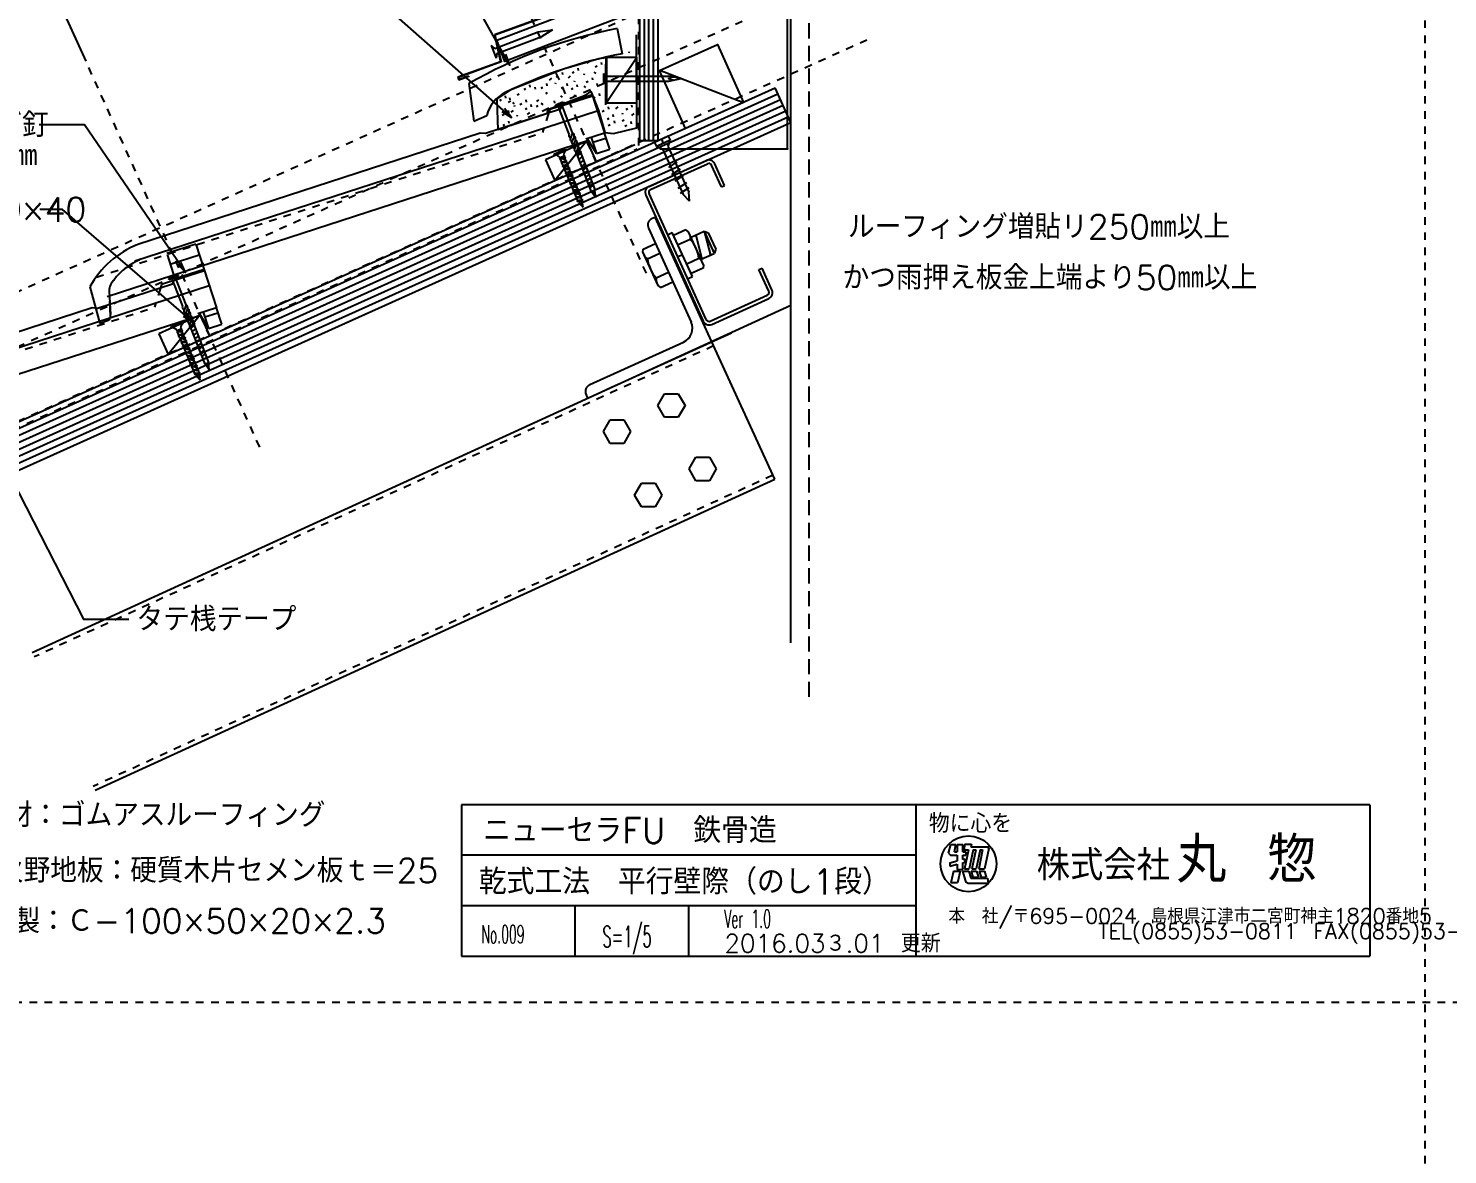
# Model space of a CAD drawing. Extents: x -1727 to 4652, y -2317 to 2357.
# Drawn here: x 562 to 1500, y -1151 to -407 of the extents above; entities that cross this region are included whole.
import ezdxf

# ---------------------------------------------------------------- set-up
doc = ezdxf.new("R2010")
doc.units = 0
doc.header["$LTSCALE"] = 5
doc.linetypes.add('DASHED2', pattern=[3, 2, -1])
doc.linetypes.add('DOT', pattern=[2, 1, -1])
for name, color, linetype in [('0-0', 7, 'CONTINUOUS'), ('0-1', 7, 'CONTINUOUS'), ('0-2', 7, 'CONTINUOUS'), ('0-3', 7, 'CONTINUOUS'), ('0-4', 7, 'CONTINUOUS'), ('0-A', 7, 'CONTINUOUS'), ('0-F', 7, 'CONTINUOUS')]:
    doc.layers.add(name, color=color, linetype=linetype)
doc.styles.get("Standard").update_dxf_attribs({"font": 'txt.shx', "bigfont": 'extfont.shx'})

msp = doc.modelspace()

# ---------------------------------------------------------------- linework, layer by layer
at = {"layer": '0-0', "color": 7, "linetype": 'CONTINUOUS'}
for p, q in [((1448.494, -919.6573), (848.494, -919.6573)), ((848.494, -919.6573), (848.494, -1019.6573)), ((1148.494, -919.6573), (1148.494, -1019.6573)), ((1448.494, -919.6573), (1448.494, -1019.6573)), ((1170.1928, -951.6949), (1171.6706, -945.8791)), ((1171.6706, -945.8791), (1175.0144, -945.8791)), ((1174.0305, -950.7153), (1175.0144, -945.8791)), ((1175.848, -945.8791), (1175.848, -950.7153)), ((1175.848, -945.8791), (1179.7092, -945.8791)), ((1179.7092, -950.7153), (1179.7092, -945.8791)), ((1181.0739, -945.7406), (1180.3422, -949.3372)), ((1181.0739, -945.7406), (1185.3013, -945.7406)), ((1185.3013, -945.7406), (1184.961, -947.4131)), ((1148.494, -952.9907), (848.494, -952.9907)), ((1170.1928, -951.6949), (1171.4886, -952.9774)), ((1171.4886, -952.9774), (1175.848, -952.9774)), ((1174.0305, -950.7153), (1175.848, -950.7153)), ((1175.848, -952.9774), (1175.848, -956.737)), ((1179.7092, -950.7153), (1181.525, -950.7153)), ((1179.7092, -955.7512), (1179.7092, -952.9774)), ((1179.7092, -952.9774), (1181.525, -952.9774)), ((1179.7092, -955.7512), (1181.2924, -955.3469)), ((1180.3422, -949.3372), (1183.4007, -949.3372)), ((1183.4007, -949.3372), (1180.8288, -961.9794)), ((1181.2924, -955.3469), (1180.9684, -957.6155)), ((1181.525, -950.7153), (1181.525, -952.9774)), ((1186.4739, -949.3372), (1183.902, -961.9794)), ((1184.961, -947.4131), (1196.1117, -947.4131)), ((1188.159, -949.3372), (1185.5871, -961.9794)), ((1186.4739, -949.3372), (1188.159, -949.3372)), ((1191.0054, -949.3372), (1188.4335, -961.9794)), ((1192.7063, -949.3372), (1190.1344, -961.9794)), ((1191.0054, -949.3372), (1192.7063, -949.3372)), ((1196.753, -948.4968), (1194.0101, -961.9794)), ((1171.1415, -957.9387), (1175.848, -956.737)), ((1171.1415, -957.9387), (1171.1415, -960.1245)), ((1171.1415, -960.1245), (1175.848, -958.9228)), ((1173.4608, -963.4821), (1171.6265, -971.2213)), ((1173.4608, -963.4821), (1177.8707, -963.4821)), ((1175.614, -962.3814), (1179.7092, -962.3814)), ((1175.848, -958.9228), (1175.848, -962.4594)), ((1177.8707, -963.4821), (1176.0364, -971.2213)), ((1179.4024, -963.4821), (1181.3147, -970.1773)), ((1179.4024, -963.4821), (1183.5004, -963.4821)), ((1179.7092, -957.937), (1180.9684, -957.6155)), ((1179.7092, -962.3814), (1179.7092, -957.937)), ((1180.8288, -961.9794), (1183.902, -961.9794)), ((1183.5004, -963.4821), (1184.9773, -968.1976)), ((1185.0645, -963.4821), (1186.3271, -967.5137)), ((1185.0645, -963.4821), (1188.6511, -963.4821)), ((1185.5871, -961.9794), (1188.4335, -961.9794)), ((1188.6511, -963.4821), (1189.9138, -967.5137)), ((1190.1344, -961.9794), (1194.0101, -961.9794)), ((1190.4347, -963.4821), (1191.6974, -967.5137)), ((1190.4347, -963.4821), (1193.8814, -963.4821)), ((1193.8814, -963.4821), (1195.1441, -967.5137)), ((1176.0364, -971.2213), (1171.6265, -971.2213)), ((1183.966, -971.4013), (1196.3276, -971.4013)), ((1184.9773, -968.1976), (1195.9892, -968.1976)), ((1186.3271, -967.5137), (1189.9138, -967.5137)), ((1191.6974, -967.5137), (1195.1441, -967.5137)), ((1195.9892, -968.1976), (1196.3276, -971.4013)), ((1148.494, -986.324), (848.494, -986.324)), ((923.494, -986.324), (923.494, -1019.6573)), ((998.494, -986.324), (998.494, -1019.6573)), ((848.494, -1019.6573), (1448.494, -1019.6573))]:
    msp.add_line(p, q, dxfattribs=at)
msp.add_circle((1183.3491, -958.6021), 18.4473, dxfattribs=at)
for centre, radius, start, end in [((1195.2195, -948.6727), 1.5436, 6.5455, 54.6882), ((1183.6165, -968.6748), 2.7488, 213.1353, 277.3045)]:
    msp.add_arc(centre, radius, start, end, dxfattribs=at)
at = {"layer": '0-1', "color": 7, "linetype": 'DOT'}
for p, q in [((965.3318, -179.1194), (965.3318, -485.8414)), ((287.8407, -790.9279), (964.6516, -486.3669))]:
    msp.add_line(p, q, dxfattribs=at)
at = {"layer": '0-1', "color": 6, "linetype": 'CONTINUOUS'}
for p, q in [((964.2349, -376.9757), (870.2656, -411.1778)), ((964.5349, -377.1858), (870.6176, -411.3689)), ((870.2656, -411.1778), (874.3451, -428.8481)), ((870.6176, -411.3689), (874.6972, -429.0393)), ((874.3451, -428.8481), (846.1544, -439.1087)), ((874.6972, -429.0393), (846.5389, -439.288)), ((846.1544, -439.1087), (846.8661, -441.0644)), ((846.5389, -439.288), (847.0454, -440.6798)), ((853.4586, -438.6649), (846.8661, -441.0644)), ((853.356, -438.383), (847.0454, -440.6798)), ((853.356, -438.383), (853.4586, -438.6649))]:
    msp.add_line(p, q, dxfattribs=at)
at = {"layer": '0-1', "color": 4, "linetype": 'CONTINUOUS'}
for p, q in [((870.6304, -420.0201), (899.2255, -409.1272)), ((871.9647, -423.5179), (901.5312, -412.2555)), ((899.2255, -409.1272), (908.6512, -407.7721)), ((908.6512, -407.7721), (901.5312, -412.2555)), ((870.6304, -420.0201), (868.1912, -418.14)), ((868.1912, -418.14), (871.3941, -426.5468)), ((871.9647, -423.5179), (871.3941, -426.5468)), ((942.2326, -436.7274), (943.7489, -438.2986)), ((942.2326, -436.7274), (942.2326, -443.214)), ((943.7489, -438.2986), (985.4285, -438.2986)), ((943.7489, -438.2986), (943.7489, -441.3013)), ((985.4283, -439.9799), (985.4747, -439.7975)), ((985.4747, -440.1623), (985.4283, -439.9799)), ((993.5785, -439.9799), (985.4285, -438.2986)), ((985.4285, -441.6597), (993.5785, -439.9799)), ((985.4747, -439.7975), (985.6126, -439.6206)), ((985.6126, -440.3392), (985.4747, -440.1623)), ((985.6126, -439.6206), (985.8378, -439.4546)), ((985.8378, -440.5052), (985.6126, -440.3392)), ((985.8378, -439.4546), (986.1434, -439.3046)), ((986.1434, -440.6552), (985.8378, -440.5052)), ((986.1434, -439.3046), (986.5201, -439.1751)), ((986.5201, -439.1751), (986.9566, -439.0701)), ((986.9566, -439.0701), (987.4395, -438.9927)), ((987.4395, -438.9927), (987.9541, -438.9453)), ((987.9541, -438.9453), (988.4849, -438.9293)), ((942.3534, -443.2186), (943.7489, -441.6597)), ((943.7489, -441.6597), (985.4285, -441.6597)), ((986.5201, -440.7846), (986.1434, -440.6552)), ((986.9566, -440.8897), (986.5201, -440.7846)), ((987.4395, -440.9671), (986.9566, -440.8897)), ((987.9541, -441.0145), (987.4395, -440.9671)), ((988.4849, -441.0304), (987.9541, -441.0145)), ((916.5561, -455.8495), (910.1958, -458.3111)), ((910.1958, -458.3111), (910.4806, -459.047)), ((910.4806, -459.047), (916.8409, -456.5854)), ((912.6449, -458.5914), (911.918, -458.4907)), ((912.6449, -458.5914), (911.918, -458.4907)), ((914.9346, -457.7053), (912.6449, -458.5914)), ((919.6458, -476.6806), (912.6449, -458.5914)), ((914.9346, -457.7053), (915.4035, -457.1417)), ((921.9351, -475.7935), (914.9346, -457.7053)), ((916.8409, -456.5854), (916.5561, -455.8495)), ((919.6899, -476.6095), (919.3785, -477.3544)), ((921.9351, -475.7935), (920.2938, -479.7193)), ((909.5824, -489.8474), (917.2795, -486.6324)), ((917.5506, -487.2816), (909.8536, -490.4966)), ((917.2795, -486.6324), (917.5506, -487.2816)), ((922.8533, -478.1659), (921.2119, -482.0916)), ((922.8533, -478.1659), (921.2119, -482.0916)), ((923.7715, -480.5382), (922.1301, -484.464)), ((923.7715, -480.5382), (922.1301, -484.464)), ((924.6896, -482.9105), (923.0482, -486.8364)), ((924.6896, -482.9105), (923.0482, -486.8364)), ((925.6078, -485.2829), (923.9664, -489.2087)), ((925.6078, -485.2829), (923.9664, -489.2087)), ((909.8536, -490.4966), (909.5824, -489.8474)), ((913.5673, -492.4346), (913.186, -492.9346)), ((913.186, -492.9346), (917.3796, -492.5444)), ((913.4458, -492.2129), (916.2464, -491.0431)), ((913.4458, -492.2129), (913.5486, -492.4591)), ((914.5357, -494.7529), (913.8698, -493.1586)), ((914.5357, -494.7529), (914.1544, -495.253)), ((914.1544, -495.253), (918.348, -494.8628)), ((915.5041, -497.0713), (914.8381, -495.477)), ((916.2464, -491.0431), (916.8076, -492.3866)), ((916.9983, -493.0444), (917.3796, -492.5444)), ((917.6891, -494.6984), (916.9983, -493.0444)), ((917.9666, -495.3628), (918.348, -494.8628)), ((918.6575, -497.0168), (917.9666, -495.3628)), ((924.1655, -490.1708), (927.5547, -488.8591)), ((924.2092, -489.1435), (934.1752, -514.8941)), ((927.5976, -489.1329), (924.6051, -491.2799)), ((928.5037, -491.4742), (925.5112, -493.6213)), ((926.5259, -487.6553), (925.7268, -489.5665)), ((926.5259, -487.6553), (925.7268, -489.5665)), ((929.4099, -493.8156), (926.4174, -495.9626)), ((926.8092, -488.1372), (936.7752, -513.8879)), ((930.316, -496.157), (927.3235, -498.3039)), ((915.5041, -497.0713), (915.1227, -497.5714)), ((915.1227, -497.5714), (919.3163, -497.1812)), ((916.4724, -499.3897), (915.8065, -497.7954)), ((916.4724, -499.3897), (916.0911, -499.8898)), ((916.0911, -499.8898), (920.2847, -499.4996)), ((917.4408, -501.7081), (916.7749, -500.1138)), ((917.4408, -501.7081), (917.0595, -502.2081)), ((917.0595, -502.2081), (921.2531, -501.8179)), ((918.4092, -504.0265), (917.7433, -502.4322)), ((918.4092, -504.0265), (918.0279, -504.5265)), ((918.0279, -504.5265), (922.2215, -504.1363)), ((919.3776, -506.3449), (918.7116, -504.7506)), ((918.935, -497.6812), (919.3163, -497.1812)), ((919.6259, -499.3352), (918.935, -497.6812)), ((919.9034, -499.9996), (920.2847, -499.4996)), ((920.5942, -501.6536), (919.9034, -499.9996)), ((920.8717, -502.318), (921.2531, -501.8179)), ((921.5626, -503.9719), (920.8717, -502.318)), ((921.8401, -504.6364), (922.2215, -504.1363)), ((922.531, -506.2903), (921.8401, -504.6364)), ((931.2222, -498.4983), (928.2297, -500.6453)), ((932.1284, -500.8397), (929.1358, -502.9866)), ((933.0345, -503.181), (930.042, -505.328)), ((933.9406, -505.5223), (930.9482, -507.6694)), ((919.3776, -506.3449), (918.9962, -506.8449)), ((918.9962, -506.8449), (923.1898, -506.4547)), ((920.3459, -508.6633), (919.68, -507.0689)), ((920.3459, -508.6633), (919.9646, -509.1633)), ((919.9646, -509.1633), (924.1582, -508.7731)), ((921.3143, -510.9817), (920.6484, -509.3873)), ((921.3143, -510.9817), (920.933, -511.4817)), ((920.933, -511.4817), (925.1266, -511.0915)), ((922.2827, -513.3), (921.6167, -511.7057)), ((922.2827, -513.3), (921.9013, -513.8001)), ((921.9013, -513.8001), (926.0949, -513.4099)), ((923.251, -515.6184), (922.5851, -514.0241)), ((922.8085, -506.9547), (923.1898, -506.4547)), ((923.4993, -508.6087), (922.8085, -506.9547)), ((923.7769, -509.2731), (924.1582, -508.7731)), ((924.4677, -510.9271), (923.7769, -509.2731)), ((924.7452, -511.5915), (925.1266, -511.0915)), ((925.4361, -513.2455), (924.7452, -511.5915)), ((925.7136, -513.9099), (926.0949, -513.4099)), ((926.4045, -515.5639), (925.7136, -513.9099)), ((934.8468, -507.8637), (931.8543, -510.0107)), ((935.753, -510.2051), (932.7605, -512.3521)), ((937.1996, -518.6369), (934.4015, -514.8069)), ((935.837, -515.1162), (937.1996, -518.6369)), ((937.1996, -518.6369), (936.6912, -513.9207)), ((923.251, -515.6184), (922.8697, -516.1185)), ((922.8697, -516.1185), (927.0633, -515.7283)), ((924.2194, -517.9368), (923.5535, -516.3425)), ((924.2194, -517.9368), (923.8381, -518.4368)), ((923.8381, -518.4368), (928.0317, -518.0466)), ((925.1878, -520.2552), (924.5218, -518.6609)), ((925.1878, -520.2552), (924.8064, -520.7552)), ((924.8064, -520.7552), (928.7966, -520.3329)), ((927.0502, -522.7422), (925.7171, -520.9518)), ((926.682, -516.2283), (927.0633, -515.7283)), ((927.3728, -517.8823), (926.682, -516.2283)), ((926.755, -523.0133), (928.9882, -522.7349)), ((928.7916, -525.081), (927.3644, -523.1642)), ((927.6503, -518.5467), (928.0317, -518.0466)), ((927.8785, -519.0928), (927.6503, -518.5467)), ((928.0422, -520.1667), (927.8785, -519.0928)), ((928.4146, -522.6087), (928.1519, -520.8941)), ((928.1539, -520.899), (928.7966, -520.3329)), ((928.4754, -523.0423), (928.9882, -522.7349)), ((928.7916, -525.081), (928.4803, -523.0394)), ((661.3292, -569.5055), (654.9689, -571.9671)), ((655.2537, -572.703), (661.614, -570.2414)), ((659.7077, -571.3612), (657.418, -572.2474)), ((659.7077, -571.3612), (660.1766, -570.7977)), ((666.7082, -589.4494), (659.7077, -571.3612)), ((661.614, -570.2414), (661.3292, -569.5055)), ((654.9689, -571.9671), (655.2537, -572.703)), ((657.418, -572.2474), (656.6911, -572.1467)), ((657.418, -572.2474), (656.6911, -572.1467)), ((664.4189, -590.3365), (657.418, -572.2474)), ((664.463, -590.2655), (664.1516, -591.0103)), ((666.7082, -589.4494), (665.0669, -593.3753)), ((667.6264, -591.8218), (665.985, -595.7476)), ((667.6264, -591.8218), (665.985, -595.7476)), ((668.5446, -594.1942), (666.9032, -598.1199)), ((668.5446, -594.1942), (666.9032, -598.1199)), ((669.4627, -596.5665), (667.8213, -600.4924)), ((669.4627, -596.5665), (667.8213, -600.4924)), ((670.3809, -598.9389), (668.7395, -602.8647)), ((670.3809, -598.9389), (668.7395, -602.8647)), ((656.6586, -604.035), (664.3557, -600.82)), ((656.9298, -604.6842), (656.6586, -604.035)), ((664.6268, -601.4692), (656.9298, -604.6842)), ((660.6435, -606.6222), (660.2622, -607.1222)), ((660.2622, -607.1222), (664.4558, -606.732)), ((660.522, -606.4005), (663.3226, -605.2307)), ((660.522, -606.4005), (660.6249, -606.6467)), ((661.6119, -608.9406), (660.946, -607.3462)), ((661.6119, -608.9406), (661.2306, -609.4406)), ((661.2306, -609.4406), (665.4242, -609.0504)), ((663.3226, -605.2307), (663.8838, -606.5743)), ((664.0745, -607.232), (664.4558, -606.732)), ((664.7653, -608.886), (664.0745, -607.232)), ((664.3557, -600.82), (664.6268, -601.4692)), ((665.0428, -609.5504), (665.4242, -609.0504)), ((668.9386, -603.8267), (672.3278, -602.5151)), ((668.9823, -602.7994), (678.9483, -628.5501)), ((672.3707, -602.7888), (669.3782, -604.9359)), ((673.2768, -605.1302), (670.2843, -607.2772)), ((671.299, -601.3112), (670.4999, -603.2225)), ((671.299, -601.3112), (670.4999, -603.2225)), ((674.183, -607.4716), (671.1905, -609.6186)), ((671.5823, -601.7932), (681.5483, -627.5438)), ((662.5803, -611.2589), (661.9143, -609.6646)), ((662.5803, -611.2589), (662.1989, -611.759)), ((662.1989, -611.759), (666.3925, -611.3688)), ((663.5487, -613.5773), (662.8827, -611.983)), ((663.5487, -613.5773), (663.1673, -614.0774)), ((663.1673, -614.0774), (667.3609, -613.6872)), ((664.517, -615.8957), (663.8511, -614.3014)), ((664.517, -615.8957), (664.1357, -616.3958)), ((664.1357, -616.3958), (668.3293, -616.0056)), ((665.4854, -618.2141), (664.8195, -616.6198)), ((665.7337, -611.2044), (665.0428, -609.5504)), ((665.4854, -618.2141), (665.1041, -618.7141)), ((665.1041, -618.7141), (669.2977, -618.3239)), ((666.0112, -611.8688), (666.3925, -611.3688)), ((666.7021, -613.5228), (666.0112, -611.8688)), ((666.9796, -614.1872), (667.3609, -613.6872)), ((667.6704, -615.8412), (666.9796, -614.1872)), ((667.948, -616.5056), (668.3293, -616.0056)), ((668.6388, -618.1596), (667.948, -616.5056)), ((668.9163, -618.824), (669.2977, -618.3239)), ((675.0891, -609.8129), (672.0966, -611.9599)), ((675.9953, -612.1543), (673.0028, -614.3012)), ((676.9015, -614.4957), (673.9089, -616.6426)), ((677.8076, -616.8369), (674.8151, -618.984)), ((666.4538, -620.5325), (665.7878, -618.9382)), ((666.4538, -620.5325), (666.0724, -621.0325)), ((666.0724, -621.0325), (670.266, -620.6423)), ((667.4221, -622.8509), (666.7562, -621.2566)), ((667.4221, -622.8509), (667.0408, -623.3509)), ((667.0408, -623.3509), (671.2344, -622.9607)), ((668.3905, -625.1693), (667.7246, -623.5749)), ((668.3905, -625.1693), (668.0092, -625.6693)), ((668.0092, -625.6693), (672.2028, -625.2791)), ((669.3589, -627.4877), (668.6929, -625.8933)), ((669.6072, -620.4779), (668.9163, -618.824)), ((669.3589, -627.4877), (668.9775, -627.9877)), ((668.9775, -627.9877), (673.1711, -627.5975)), ((669.8847, -621.1424), (670.266, -620.6423)), ((670.5755, -622.7963), (669.8847, -621.1424)), ((670.8531, -623.4607), (671.2344, -622.9607)), ((671.5439, -625.1147), (670.8531, -623.4607)), ((671.8214, -625.7791), (672.2028, -625.2791)), ((672.5123, -627.4331), (671.8214, -625.7791)), ((672.7898, -628.0975), (673.1711, -627.5975)), ((678.7137, -619.1783), (675.7213, -621.3253)), ((679.6199, -621.5197), (676.6274, -623.6667)), ((680.5261, -623.861), (677.5336, -626.0081)), ((681.9727, -632.2929), (681.4643, -627.5767)), ((670.3272, -629.806), (669.6613, -628.2117)), ((670.3272, -629.806), (669.9459, -630.3061)), ((669.9459, -630.3061), (674.1395, -629.9159)), ((671.2956, -632.1244), (670.6297, -630.5301)), ((671.2956, -632.1244), (670.9143, -632.6245)), ((670.9143, -632.6245), (675.1079, -632.2343)), ((672.264, -634.4428), (671.598, -632.8485)), ((672.264, -634.4428), (671.8827, -634.9428)), ((671.8827, -634.9428), (675.8728, -634.5205)), ((673.4807, -629.7515), (672.7898, -628.0975)), ((674.1264, -636.9298), (672.7933, -635.1394)), ((673.7582, -630.4159), (674.1395, -629.9159)), ((674.449, -632.0699), (673.7582, -630.4159)), ((673.8312, -637.2009), (676.0644, -636.9225)), ((675.8678, -639.2686), (674.4406, -637.3518)), ((674.7265, -632.7343), (675.1079, -632.2343)), ((674.9547, -633.2805), (674.7265, -632.7343)), ((675.1184, -634.3543), (674.9547, -633.2805)), ((675.4908, -636.7963), (675.2281, -635.0817)), ((675.2301, -635.0866), (675.8728, -634.5205)), ((675.5516, -637.2299), (676.0644, -636.9225)), ((675.8678, -639.2686), (675.5565, -637.227)), ((681.9727, -632.2929), (679.1746, -628.4628)), ((680.6101, -628.7722), (681.9727, -632.2929))]:
    msp.add_line(p, q, dxfattribs=at)
at = {"layer": '0-1', "color": 7, "linetype": 'CONTINUOUS'}
for p, q in [((932.5531, -429.1991), (931.3202, -429.8716)), ((941.1498, -430.8022), (940.9256, -429.3451)), ((964.2617, -425.9898), (944.2617, -455.9898)), ((959.3148, -422.8984), (959.539, -422.1138)), ((907.8933, -439.7307), (906.4362, -440.9636)), ((912.3406, -438.4501), (911.1076, -439.1226)), ((915.4272, -437.3708), (915.203, -435.9137)), ((920.4146, -438.377), (918.9575, -439.61)), ((922.7621, -435.6613), (921.5291, -436.3338)), ((925.8487, -434.5819), (925.6245, -433.1248)), ((929.5345, -437.4502), (929.7587, -436.6656)), ((935.2427, -440.8935), (935.0185, -439.4364)), ((936.045, -435.7561), (937.1658, -436.6528)), ((938.0632, -431.8816), (936.8303, -432.5541)), ((890.9105, -446.6699), (889.6775, -447.3424)), ((893.9971, -445.5906), (893.7729, -444.1334)), ((897.5198, -447.038), (897.2957, -445.5809)), ((902.1393, -445.7892), (900.9063, -446.4617)), ((905.1417, -449.5039), (903.9087, -450.1764)), ((905.2259, -444.7099), (905.0017, -443.2527)), ((910.5834, -443.5416), (910.8076, -442.757)), ((915.5698, -445.8626), (914.3368, -446.5351)), ((918.6564, -444.7833), (918.4322, -443.3261)), ((922.1015, -446.5965), (920.8686, -447.269)), ((923.1047, -442.188), (923.3288, -441.4033)), ((925.1881, -445.5172), (924.964, -444.06)), ((929.2767, -444.8933), (930.3976, -445.79)), ((932.1561, -441.9729), (930.9231, -442.6454)), ((938.4678, -444.6691), (938.2436, -443.212)), ((942.8132, -442.8628), (943.9341, -443.7595)), ((874.7645, -453.9356), (873.5316, -454.6081)), ((877.8511, -452.8562), (877.6269, -451.3991)), ((880.8203, -454.6208), (879.3632, -455.8538)), ((880.7199, -454.1117), (880.4957, -452.6546)), ((882.2373, -455.7225), (883.3582, -456.6192)), ((883.5103, -458.4318), (883.7345, -457.6472)), ((886.529, -450.1807), (885.296, -450.8532)), ((888.3418, -456.5776), (887.1088, -457.2502)), ((891.4284, -455.4983), (891.2042, -454.0412)), ((894.8044, -458.5807), (894.5802, -457.1236)), ((899.0503, -457.9642), (897.8173, -458.6367)), ((899.433, -453.944), (897.9759, -455.177)), ((901.0851, -456.4199), (902.206, -457.3165)), ((901.6814, -456.7603), (901.9055, -455.9757)), ((910.2762, -456.1957), (910.0521, -454.7386)), ((913.9448, -451.3437), (915.0657, -452.2404)), ((923.5776, -452.1142), (923.3535, -450.6571)), ((936.7774, -452.4652), (935.5444, -453.1377)), ((939.864, -451.3859), (939.6398, -449.9287)), ((945.8042, -460.1819), (945.58, -458.7248)), ((951.7837, -458.7023), (950.3266, -459.9353)), ((961.3401, -458.9254), (961.1159, -457.4682)), ((876.6727, -463.6965), (875.4397, -464.3691)), ((879.7593, -462.6172), (879.5351, -461.1601)), ((880.1262, -469.5159), (879.902, -468.0588)), ((882.6331, -461.0178), (881.176, -462.2507)), ((885.3232, -464.8287), (885.5473, -464.0441)), ((891.7178, -459.66), (890.4848, -460.3326)), ((893.3416, -462.4043), (891.8844, -463.6373)), ((942.7176, -461.2613), (941.4846, -461.9338)), ((945.9162, -466.2876), (944.6832, -466.9601)), ((949.0028, -465.2083), (948.7786, -463.7511)), ((949.8024, -469.435), (949.5782, -467.9778)), ((955.9036, -467.4398), (954.6707, -468.1123)), ((954.9155, -463.508), (955.1397, -462.7234)), ((958.2535, -460.0047), (957.0206, -460.6772)), ((960.7689, -469.8919), (960.5448, -468.4348)), ((962.3778, -463.0812), (960.9207, -464.3141)), ((877.0396, -470.5953), (875.8067, -471.2678)), ((946.7158, -470.5143), (945.4828, -471.1868)), ((957.6823, -470.9712), (956.4494, -471.6437)), ((286.1582, -787.996), (962.9691, -483.435)), ((931.38, -481.202), (910.1358, -507.2791)), ((676.039, -596.0972), (654.7948, -622.1743))]:
    msp.add_line(p, q, dxfattribs=at)
at = {"layer": '0-1', "color": 3, "linetype": 'CONTINUOUS'}
for p, q in [((931.2886, -481.2491), (903.9544, -493.612)), ((931.38, -481.202), (937.47, -494.9162)), ((903.9544, -493.612), (910.1358, -507.2791)), ((919.1455, -503.2181), (946.4797, -490.8552)), ((675.9475, -596.1443), (648.6133, -608.5072)), ((676.039, -596.0972), (682.129, -609.8114)), ((648.6133, -608.5072), (654.7948, -622.1743)), ((654.7948, -622.1743), (682.129, -609.8114))]:
    msp.add_line(p, q, dxfattribs=at)
for points in [[(961.2462, -396.5621), (877.1478, -428.6163), (871.8055, -414.5999), (955.9038, -382.5457), (961.2462, -396.5621)], [(944.2617, -455.9898), (964.2617, -455.9898), (964.2617, -425.9898), (944.2617, -425.9898), (944.2617, -455.9898)]]:
    msp.add_lwpolyline(points, close=True, dxfattribs=at)
at = {"layer": '0-1', "color": 7, "linetype": 'CONTINUOUS'}
msp.add_lwpolyline([(943.8687, -457.3109), (943.9648, -434.3474), (944.1023, -426.2635), (939.2392, -427.0136), (915.7964, -433.7718), (880.7469, -447.6515), (871.8439, -453.2745), (872.4062, -467.7536), (872.4999, -473.5171), (905.345, -462.9284), (905.572, -460.4081), (930.7649, -450.836), (933.9175, -448.5878), (935.1489, -451.2693), (938.9117, -461.1252), (943.2072, -475.5378), (948.8592, -476.2725), (964.2404, -472.4742), (964.1677, -411.0503)], dxfattribs=at)
at = {"layer": '0-1', "color": 4, "linetype": 'CONTINUOUS'}
for centre, radius, start, end in [((921.6723, -477.2134), 2.2981, 183.5154, 239.817), ((921.2196, -477.4343), 1.79, 335.8763, 426.4387), ((919.934, -490.2148), 3.7795, 129.0957, 192.6593), ((922.5876, -479.5784), 2.2981, 183.5154, 239.817), ((923.5058, -481.9507), 2.2981, 183.5154, 239.817), ((924.4239, -484.323), 2.2981, 183.5154, 239.817), ((922.1378, -479.8066), 1.79, 335.8763, 426.4387), ((925.3421, -486.6955), 2.2981, 183.5154, 239.817), ((923.0559, -482.179), 1.79, 335.8763, 426.4387), ((923.9741, -484.5513), 1.79, 335.8763, 426.4387), ((924.8922, -486.9237), 1.79, 335.8763, 426.4387), ((910.2646, -494.2536), 3.7795, 32.6805, 96.244), ((913.8231, -492.1455), 1.0142, 231.0819, 275.9133), ((913.8647, -492.2835), 0.3335, 206.9354, 268.7778), ((913.4676, -478.5224), 14.0999, 271.5848, 277.0489), ((916.5416, -511.6112), 18.641, 93.5081, 98.061), ((914.7915, -494.4639), 1.0142, 231.0819, 275.9133), ((914.833, -494.6019), 0.3335, 206.9354, 268.7778), ((914.436, -480.8408), 14.0999, 271.5848, 277.0489), ((917.51, -513.9295), 18.641, 93.5081, 98.061), ((917.8163, -512.5012), 20.1563, 93.2798, 97.4642), ((914.0835, -471.7987), 21.2472, 273.5551, 277.2727), ((918.7847, -514.8196), 20.1563, 93.2798, 97.4642), ((915.0518, -474.1171), 21.2472, 273.5551, 277.2727), ((916.6292, -494.1495), 1.7719, 64.9433, 88.9027), ((916.7474, -493.1435), 0.2698, 21.5537, 84.5104), ((917.5976, -496.4679), 1.7719, 64.9433, 88.9027), ((917.7157, -495.4619), 0.2698, 21.5537, 84.5104), ((926.2602, -489.0678), 2.2981, 183.5154, 207.9698), ((925.8104, -489.296), 1.79, 14.0306, 66.4387), ((915.7599, -496.7823), 1.0142, 231.0819, 275.9133), ((915.8014, -496.9203), 0.3335, 206.9354, 268.7778), ((915.4043, -483.1592), 14.0999, 271.5848, 277.0489), ((918.4783, -516.2479), 18.641, 93.5081, 98.061), ((916.7282, -499.1007), 1.0142, 231.0819, 275.9133), ((916.7698, -499.2386), 0.3335, 206.9354, 268.7778), ((916.3727, -485.4776), 14.0999, 271.5848, 277.0489), ((919.4467, -518.5663), 18.641, 93.5081, 98.061), ((917.6966, -501.419), 1.0142, 231.0819, 275.9133), ((919.7531, -517.138), 20.1563, 93.2798, 97.4642), ((916.0202, -476.4355), 21.2472, 273.5551, 277.2727), ((917.7381, -501.557), 0.3335, 206.9354, 268.7778), ((917.3411, -487.796), 14.0999, 271.5848, 277.0489), ((920.4151, -520.8847), 18.641, 93.5081, 98.061), ((918.665, -503.7374), 1.0142, 231.0819, 275.9133), ((920.7214, -519.4564), 20.1563, 93.2798, 97.4642), ((916.9886, -478.7539), 21.2472, 273.5551, 277.2727), ((918.7065, -503.8754), 0.3335, 206.9354, 268.7778), ((918.5659, -498.7863), 1.7719, 64.9433, 88.9027), ((918.3095, -490.1143), 14.0999, 271.5848, 277.0489), ((918.6841, -497.7803), 0.2698, 21.5537, 84.5104), ((921.3834, -523.2031), 18.641, 93.5081, 98.061), ((921.6898, -521.7748), 20.1563, 93.2798, 97.4642), ((917.9569, -481.0723), 21.2472, 273.5551, 277.2727), ((919.5343, -501.1047), 1.7719, 64.9433, 88.9027), ((919.6525, -500.0987), 0.2698, 21.5537, 84.5104), ((922.6582, -524.0931), 20.1563, 93.2798, 97.4642), ((918.9253, -483.3906), 21.2472, 273.5551, 277.2727), ((920.5027, -503.423), 1.7719, 64.9433, 88.9027), ((920.6208, -502.4171), 0.2698, 21.5537, 84.5104), ((921.471, -505.7414), 1.7719, 64.9433, 88.9027), ((921.5892, -504.7355), 0.2698, 21.5537, 84.5104), ((919.6333, -506.0558), 1.0142, 231.0819, 275.9133), ((919.6749, -506.1938), 0.3335, 206.9354, 268.7778), ((919.2778, -492.4327), 14.0999, 271.5848, 277.0489), ((922.3518, -525.5215), 18.641, 93.5081, 98.061), ((920.6017, -508.3742), 1.0142, 231.0819, 275.9133), ((920.6433, -508.5122), 0.3335, 206.9354, 268.7778), ((920.2462, -494.7511), 14.0999, 271.5848, 277.0489), ((923.3202, -527.8399), 18.641, 93.5081, 98.061), ((921.5701, -510.6926), 1.0142, 231.0819, 275.9133), ((923.6265, -526.4115), 20.1563, 93.2798, 97.4642), ((919.8937, -485.709), 21.2472, 273.5551, 277.2727), ((921.6116, -510.8306), 0.3335, 206.9354, 268.7778), ((921.2146, -497.0695), 14.0999, 271.5848, 277.0489), ((924.2886, -530.1582), 18.641, 93.5081, 98.061), ((922.5385, -513.011), 1.0142, 231.0819, 275.9133), ((924.5949, -528.7299), 20.1563, 93.2798, 97.4642), ((920.862, -488.0274), 21.2472, 273.5551, 277.2727), ((922.58, -513.149), 0.3335, 206.9354, 268.7778), ((922.4394, -508.0598), 1.7719, 64.9433, 88.9027), ((922.1829, -499.3879), 14.0999, 271.5848, 277.0489), ((922.5576, -507.0538), 0.2698, 21.5537, 84.5104), ((925.2569, -532.4766), 18.641, 93.5081, 98.061), ((925.5633, -531.0483), 20.1563, 93.2798, 97.4642), ((921.8304, -490.3458), 21.2472, 273.5551, 277.2727), ((923.4078, -510.3782), 1.7719, 64.9433, 88.9027), ((923.526, -509.3722), 0.2698, 21.5537, 84.5104), ((926.5316, -533.3667), 20.1563, 93.2798, 97.4642), ((922.7988, -492.6642), 21.2472, 273.5551, 277.2727), ((924.3762, -512.6966), 1.7719, 64.9433, 88.9027), ((924.4943, -511.6906), 0.2698, 21.5537, 84.5104), ((925.3445, -515.015), 1.7719, 64.9433, 88.9027), ((925.4627, -514.009), 0.2698, 21.5537, 84.5104), ((934.9872, -515.5738), 0.9653, 28.3196, 127.3888), ((936.7736, -514.8824), 0.9653, 94.9262, 193.9954), ((923.5068, -515.3294), 1.0142, 231.0819, 275.9133), ((923.5484, -515.4673), 0.3335, 206.9354, 268.7778), ((923.1513, -501.7063), 14.0999, 271.5848, 277.0489), ((926.2253, -534.795), 18.641, 93.5081, 98.061), ((924.4752, -517.6478), 1.0142, 231.0819, 275.9133), ((924.5167, -517.7857), 0.3335, 206.9354, 268.7778), ((924.1197, -504.0247), 14.0999, 271.5848, 277.0489), ((927.1937, -537.1134), 18.641, 93.5081, 98.061), ((925.4436, -519.9661), 1.0142, 231.0819, 275.9133), ((927.5, -535.6851), 20.1563, 93.2798, 97.4642), ((923.7672, -494.9826), 21.2472, 273.5551, 277.2727), ((925.4851, -520.1041), 0.3335, 206.9354, 268.7778), ((925.0881, -506.3431), 14.0999, 271.5848, 277.0489), ((928.162, -539.4318), 18.641, 93.5081, 98.061), ((928.4684, -538.0035), 20.1563, 93.2798, 97.4642), ((924.7355, -497.301), 21.2472, 273.5551, 277.2727), ((926.3129, -517.3334), 1.7719, 64.9433, 88.9027), ((926.4311, -516.3274), 0.2698, 21.5537, 84.5104), ((844.3984, -500.8817), 85.2785, 344.9583, 345.1329), ((927.4335, -521.5791), 1.5866, 244.6803, 267.503), ((925.9542, -509.6183), 10.7529, 274.6094, 281.1902), ((925.5177, -506.6799), 16.1352, 274.6369, 278.0841), ((903.9281, -296.2092), 225.8005, 275.8701, 276.1028), ((927.2813, -519.6518), 1.7719, 64.9433, 88.9027), ((926.9403, -518.1791), 5.0032, 274.8629, 281.702), ((927.3994, -518.6458), 0.2698, 21.5537, 84.5104), ((928.3534, -526.0738), 3.4656, 88.9879, 99.4107), ((927.903, -520.9981), 0.2698, 21.5537, 83.5019), ((928.3165, -524.4006), 1.3709, 83.1187, 105.2898), ((928.0499, -521.9274), 1.7607, 64.9051, 90.2895), ((928.3958, -524.0602), 1.4517, 65.9148, 89.2579), ((665.9927, -591.0903), 1.79, 335.8763, 426.4387), ((666.4454, -590.8694), 2.2981, 183.5154, 239.817), ((667.3607, -593.2344), 2.2981, 183.5154, 239.817), ((668.2789, -595.6067), 2.2981, 183.5154, 239.817), ((669.197, -597.979), 2.2981, 183.5154, 239.817), ((666.9109, -593.4626), 1.79, 335.8763, 426.4387), ((667.829, -595.8349), 1.79, 335.8763, 426.4387), ((668.7472, -598.2073), 1.79, 335.8763, 426.4387), ((669.6653, -600.5797), 1.79, 335.8763, 426.4387), ((657.3408, -608.4412), 3.7795, 32.6805, 96.244), ((660.8993, -606.3331), 1.0142, 231.0819, 275.9133), ((660.9409, -606.4711), 0.3335, 206.9354, 268.7778), ((660.5438, -592.71), 14.0999, 271.5848, 277.0489), ((663.6178, -625.7988), 18.641, 93.5081, 98.061), ((661.9092, -608.7895), 0.3335, 206.9354, 268.7778), ((661.5122, -595.0284), 14.0999, 271.5848, 277.0489), ((664.8925, -626.6888), 20.1563, 93.2798, 97.4642), ((661.1597, -585.9863), 21.2472, 273.5551, 277.2727), ((667.0102, -604.4024), 3.7795, 129.0957, 192.6593), ((665.8609, -629.0072), 20.1563, 93.2798, 97.4642), ((663.7054, -608.3371), 1.7719, 64.9433, 88.9027), ((663.8236, -607.3311), 0.2698, 21.5537, 84.5104), ((664.6738, -610.6555), 1.7719, 64.9433, 88.9027), ((670.1152, -600.3514), 2.2981, 183.5154, 239.817), ((671.0333, -602.7238), 2.2981, 183.5154, 207.9698), ((670.5835, -602.952), 1.79, 14.0306, 66.4387), ((661.8677, -608.6515), 1.0142, 231.0819, 275.9133), ((664.5862, -628.1172), 18.641, 93.5081, 98.061), ((662.8361, -610.9699), 1.0142, 231.0819, 275.9133), ((662.8776, -611.1079), 0.3335, 206.9354, 268.7778), ((662.4805, -597.3468), 14.0999, 271.5848, 277.0489), ((665.5545, -630.4355), 18.641, 93.5081, 98.061), ((663.8044, -613.2883), 1.0142, 231.0819, 275.9133), ((662.128, -588.3047), 21.2472, 273.5551, 277.2727), ((663.846, -613.4263), 0.3335, 206.9354, 268.7778), ((663.4489, -599.6652), 14.0999, 271.5848, 277.0489), ((666.5229, -632.7539), 18.641, 93.5081, 98.061), ((664.7728, -615.6067), 1.0142, 231.0819, 275.9133), ((666.8293, -631.3256), 20.1563, 93.2798, 97.4642), ((663.0964, -590.6231), 21.2472, 273.5551, 277.2727), ((664.8144, -615.7446), 0.3335, 206.9354, 268.7778), ((664.4173, -601.9836), 14.0999, 271.5848, 277.0489), ((664.7919, -609.6495), 0.2698, 21.5537, 84.5104), ((667.4913, -635.0723), 18.641, 93.5081, 98.061), ((667.7976, -633.644), 20.1563, 93.2798, 97.4642), ((664.0648, -592.9415), 21.2472, 273.5551, 277.2727), ((665.7827, -618.063), 0.3335, 206.9354, 268.7778), ((665.6421, -612.9739), 1.7719, 64.9433, 88.9027), ((665.3857, -604.302), 14.0999, 271.5848, 277.0489), ((665.7603, -611.9679), 0.2698, 21.5537, 84.5104), ((668.766, -635.9624), 20.1563, 93.2798, 97.4642), ((665.0331, -595.2599), 21.2472, 273.5551, 277.2727), ((666.6105, -615.2923), 1.7719, 64.9433, 88.9027), ((666.7287, -614.2863), 0.2698, 21.5537, 84.5104), ((669.7344, -638.2808), 20.1563, 93.2798, 97.4642), ((667.5789, -617.6107), 1.7719, 64.9433, 88.9027), ((667.6971, -616.6047), 0.2698, 21.5537, 84.5104), ((668.5472, -619.929), 1.7719, 64.9433, 88.9027), ((665.7412, -617.9251), 1.0142, 231.0819, 275.9133), ((668.4596, -637.3907), 18.641, 93.5081, 98.061), ((666.7096, -620.2434), 1.0142, 231.0819, 275.9133), ((666.7511, -620.3814), 0.3335, 206.9354, 268.7778), ((666.354, -606.6203), 14.0999, 271.5848, 277.0489), ((669.428, -639.7091), 18.641, 93.5081, 98.061), ((667.6779, -622.5618), 1.0142, 231.0819, 275.9133), ((666.0015, -597.5783), 21.2472, 273.5551, 277.2727), ((667.7195, -622.6998), 0.3335, 206.9354, 268.7778), ((667.3224, -608.9387), 14.0999, 271.5848, 277.0489), ((670.3964, -642.0275), 18.641, 93.5081, 98.061), ((668.6463, -624.8802), 1.0142, 231.0819, 275.9133), ((670.7027, -640.5991), 20.1563, 93.2798, 97.4642), ((666.9699, -599.8966), 21.2472, 273.5551, 277.2727), ((668.6878, -625.0182), 0.3335, 206.9354, 268.7778), ((668.2908, -611.2571), 14.0999, 271.5848, 277.0489), ((668.6654, -618.9231), 0.2698, 21.5537, 84.5104), ((671.3648, -644.3459), 18.641, 93.5081, 98.061), ((669.6147, -627.1986), 1.0142, 231.0819, 275.9133), ((671.6711, -642.9175), 20.1563, 93.2798, 97.4642), ((667.9383, -602.215), 21.2472, 273.5551, 277.2727), ((669.6562, -627.3366), 0.3335, 206.9354, 268.7778), ((669.5156, -622.2474), 1.7719, 64.9433, 88.9027), ((669.2591, -613.5755), 14.0999, 271.5848, 277.0489), ((669.6338, -621.2415), 0.2698, 21.5537, 84.5104), ((672.6395, -645.2359), 20.1563, 93.2798, 97.4642), ((668.9066, -604.5334), 21.2472, 273.5551, 277.2727), ((670.484, -624.5658), 1.7719, 64.9433, 88.9027), ((670.6022, -623.5598), 0.2698, 21.5537, 84.5104), ((673.6079, -647.5543), 20.1563, 93.2798, 97.4642), ((669.875, -606.8518), 21.2472, 273.5551, 277.2727), ((671.4524, -626.8842), 1.7719, 64.9433, 88.9027), ((671.5705, -625.8782), 0.2698, 21.5537, 84.5104), ((672.4207, -629.2026), 1.7719, 64.9433, 88.9027), ((672.5389, -628.1966), 0.2698, 21.5537, 84.5104), ((681.5467, -628.5384), 0.9653, 94.9262, 193.9954), ((672.3331, -646.6642), 18.641, 93.5081, 98.061), ((670.583, -629.517), 1.0142, 231.0819, 275.9133), ((670.6246, -629.655), 0.3335, 206.9354, 268.7778), ((670.2275, -615.8939), 14.0999, 271.5848, 277.0489), ((673.3015, -648.9826), 18.641, 93.5081, 98.061), ((671.5514, -631.8354), 1.0142, 231.0819, 275.9133), ((671.5929, -631.9733), 0.3335, 206.9354, 268.7778), ((671.1959, -618.2123), 14.0999, 271.5848, 277.0489), ((674.2699, -651.301), 18.641, 93.5081, 98.061), ((672.5198, -634.1538), 1.0142, 231.0819, 275.9133), ((674.5762, -649.8727), 20.1563, 93.2798, 97.4642), ((670.8434, -609.1702), 21.2472, 273.5551, 277.2727), ((672.5613, -634.2917), 0.3335, 206.9354, 268.7778), ((672.1643, -620.5307), 14.0999, 271.5848, 277.0489), ((675.2382, -653.6194), 18.641, 93.5081, 98.061), ((675.5446, -652.1911), 20.1563, 93.2798, 97.4642), ((671.8117, -611.4886), 21.2472, 273.5551, 277.2727), ((673.3891, -631.521), 1.7719, 64.9433, 88.9027), ((673.5073, -630.515), 0.2698, 21.5537, 84.5104), ((591.4746, -615.0693), 85.2785, 344.9583, 345.1329), ((674.5097, -635.7667), 1.5866, 244.6803, 267.503), ((673.0304, -623.8059), 10.7529, 274.6094, 281.1902), ((672.5939, -620.8675), 16.1352, 274.6369, 278.0841), ((651.0043, -410.3968), 225.8005, 275.8701, 276.1028), ((674.3575, -633.8394), 1.7719, 64.9433, 88.9027), ((674.0165, -632.3667), 5.0032, 274.8629, 281.702), ((674.4756, -632.8334), 0.2698, 21.5537, 84.5104), ((675.4296, -640.2614), 3.4656, 88.9879, 99.4107), ((674.9792, -635.1857), 0.2698, 21.5537, 83.5019), ((675.3928, -638.5882), 1.3709, 83.1187, 105.2898), ((675.1261, -636.115), 1.7607, 64.9051, 90.2895), ((675.472, -638.2478), 1.4517, 65.9148, 89.2579), ((679.7603, -629.2297), 0.9653, 28.3196, 127.3888)]:
    msp.add_arc(centre, radius, start, end, dxfattribs=at)
at = {"layer": '0-2', "color": 2, "linetype": 'CONTINUOUS'}
for p, q in [((951.4532, -406.9093), (954.7052, -423.5954)), ((853.4268, -443.3336), (856.7181, -468.1625)), ((934.3346, -449.2968), (942.9657, -475.8853)), ((935.1489, -451.2693), (906.8002, -460.4718)), ((913.9921, -460.256), (915.0448, -457.812)), ((915.0448, -457.812), (935.0066, -451.3374)), ((915.3567, -456.2122), (915.7965, -457.5681)), ((934.8004, -450.7017), (915.5903, -456.9324)), ((938.1091, -461.5567), (632.7543, -560.679)), ((856.7181, -468.1625), (865.1718, -464.3379)), ((913.9921, -460.256), (864.4419, -476.3275)), ((906.8002, -460.4718), (905.979, -463.0885)), ((860.8894, -476.0896), (634.6923, -549.5158)), ((864.4419, -476.3275), (860.8894, -476.0896)), ((943.0194, -476.0505), (930.7532, -480.0323)), ((946.4752, -486.6965), (943.0194, -476.0505)), ((614.5332, -583.8311), (932.4021, -480.7312)), ((937.7415, -489.5316), (931.7765, -479.7001)), ((934.2856, -478.8856), (937.7415, -489.5316)), ((943.9205, -479.4591), (935.3725, -482.234)), ((937.7415, -489.5316), (946.4752, -486.6965)), ((673.0661, -549.3761), (653.856, -555.6069)), ((673.0532, -549.3803), (686.6652, -591.3125)), ((654.0382, -556.1683), (659.496, -572.9954)), ((675.3868, -556.5312), (656.1768, -562.7619)), ((678.8483, -566.6965), (650.4997, -575.899)), ((658.7442, -573.2392), (678.706, -566.7646)), ((678.4998, -566.1289), (659.2898, -572.3596)), ((681.8085, -576.984), (376.4537, -676.1063)), ((603.1293, -577.6125), (609.6141, -601.6524)), ((657.6915, -575.6832), (608.1413, -591.7547)), ((615.8416, -580.5591), (616.6379, -595.8465)), ((650.4997, -575.899), (649.6784, -578.5157)), ((657.6915, -575.6832), (658.7442, -573.2392)), ((616.7034, -596.8209), (616.1777, -586.9151)), ((358.2326, -699.2584), (676.1015, -596.1584)), ((604.5888, -591.5168), (378.3917, -664.943)), ((608.1413, -591.7547), (604.5888, -591.5168)), ((615.4576, -599.7265), (609.6141, -601.6524)), ((686.7188, -591.4777), (674.4526, -595.4595)), ((681.4409, -604.9588), (675.4759, -595.1273)), ((677.985, -594.3128), (681.4409, -604.9588)), ((687.62, -594.8863), (679.072, -597.6612)), ((690.1747, -602.1237), (686.7188, -591.4777)), ((681.4409, -604.9588), (690.1747, -602.1237))]:
    msp.add_line(p, q, dxfattribs=at)
at = {"layer": '0-2', "color": 2, "linetype": 'DOT'}
for p, q in [((905.979, -463.0885), (902.0475, -475.6153)), ((607.4143, -571.2571), (902.0475, -475.6153)), ((649.6784, -578.5157), (645.7469, -591.0425)), ((351.1137, -686.6844), (645.7469, -591.0425))]:
    msp.add_line(p, q, dxfattribs=at)
at = {"layer": '0-2', "color": 2, "linetype": 'CONTINUOUS'}
for centre, radius, start, end in [((1013.1019, -722.9392), 321.9866, 101.0382, 119.7295), ((1016.3538, -739.6252), 321.9866, 101.0382, 115.5829), ((887.9506, -470.1786), 23.5157, 116.891, 165.6187), ((658.5981, -608.1478), 63.3182, 112.1821, 151.1674), ((651.4263, -597.2357), 40.5271, 112.0714, 143.0198), ((627.2997, -580.8352), 11.4753, 135.9538, 177.6759), ((613.5621, -597.0302), 3.202, 298.1619, 360.3977)]:
    msp.add_arc(centre, radius, start, end, dxfattribs=at)
at = {"layer": '0-2', "color": 7}
msp.add_point((1485, -1050), dxfattribs=at)
at = {"layer": '0-3', "color": 7, "linetype": 'CONTINUOUS'}
for p, q in [((1063.7603, -486.429), (1063.7603, -180.2518)), ((600.5838, -428.5976), (558.8335, -335.8175)), ((979.4246, -486.429), (1063.7603, -486.429))]:
    msp.add_line(p, q, dxfattribs=at)
for points in [[(880.4913, -431.055), (847.2925, -371.6997), (797.2925, -371.6997)], [(881.6334, -465.7111), (798.2566, -392.2872), (768.2566, -392.2872)], [(875.7392, -425.1195), (880.4913, -431.055), (877.9211, -423.8991)], [(875.1787, -461.6925), (881.6334, -465.7111), (876.8309, -459.8163)], [(666.3617, -568.0362), (599.658, -470.5765), (569.658, -470.5765)], [(671.3087, -600.8478), (584.9785, -526.5141), (569.9785, -526.5141)], [(661.0941, -562.553), (666.3617, -568.0362), (663.1572, -561.141)], [(664.8096, -596.9014), (671.3087, -600.8478), (666.4408, -595.0069)], [(537.349, -676.9929), (598.8907, -797.0743), (628.8907, -797.0743)]]:
    msp.add_lwpolyline(points, dxfattribs=at)
at = {"layer": '0-3', "color": 7}
msp.add_point((1063.7603, -486.429), dxfattribs=at)
at = {"layer": '0-4', "color": 4, "linetype": 'CONTINUOUS'}
for p, q in [((1066.0634, -812.6798), (1066.0634, -48.163)), ((985.1336, -478.0292), (976.0276, -482.1648)), ((985.1336, -478.0292), (986.373, -480.7614)), ((976.0276, -482.1648), (977.2689, -484.8956)), ((986.373, -480.7614), (977.2689, -484.8956)), ((977.2689, -484.8956), (981.2417, -486.3875)), ((980.5807, -480.0969), (981.821, -482.8291)), ((981.2417, -486.3875), (994.9872, -516.6532)), ((986.373, -480.7614), (984.8826, -484.7308)), ((984.8826, -484.7308), (998.6292, -514.9998)), ((972.4166, -511.2624), (1010.111, -494.1427)), ((973.3677, -513.3564), (1011.0622, -496.2367)), ((985.4672, -498.6834), (991.082, -494.9723)), ((1022.2967, -510.5743), (1015.8044, -496.2797)), ((987.5348, -503.2366), (993.1509, -499.5252)), ((989.6035, -507.7884), (995.2175, -504.0784)), ((1020.2025, -511.5254), (1013.7103, -497.2306)), ((991.6703, -512.3416), (997.2852, -508.6304)), ((993.2181, -515.7483), (998.8326, -512.0372)), ((999.1243, -520.9251), (998.6292, -514.9998)), ((1020.2025, -511.5254), (1022.2967, -510.5743)), ((970.2798, -516.9557), (1008.0756, -600.1749)), ((1010.1696, -599.2237), (972.3738, -516.0043)), ((999.1243, -520.9251), (994.9872, -516.6532)), ((974.5459, -532.2602), (976.3668, -531.434)), ((1013.5848, -613.3783), (976.3668, -531.434)), ((972.0613, -538.881), (1000.1814, -600.7941)), ((985.0443, -542.8698), (987.7762, -541.6295)), ((1001.0086, -570.763), (987.7762, -541.6295)), ((996.7922, -539.8877), (988.6626, -543.58)), ((998.5339, -541.1334), (996.7922, -539.8877)), ((1008.4593, -562.9855), (998.5339, -541.1334)), ((1000.1894, -544.7782), (1008.838, -540.8495)), ((1003.2904, -543.3694), (1007.3384, -559.1036)), ((1008.838, -540.8495), (1015.454, -555.417)), ((1008.838, -540.8495), (1011.4862, -541.8435)), ((1008.838, -540.8495), (1012.8848, -556.5839)), ((1011.4862, -541.8435), (1016.4488, -552.7687)), ((968.332, -554.8535), (968.5403, -552.7199)), ((968.5403, -552.7199), (976.6688, -549.0276)), ((999.6562, -546.1962), (991.5286, -549.8882)), ((1016.4488, -552.7687), (1015.454, -555.417)), ((968.332, -554.8535), (978.2572, -576.7059)), ((971.4054, -559.0281), (979.5339, -555.3369)), ((991.6605, -557.4373), (994.3925, -556.1969)), ((1005.3859, -558.8109), (997.2573, -562.5022)), ((1006.8055, -559.3447), (1015.454, -555.417)), ((977.135, -571.6431), (985.2636, -567.9508)), ((998.2766, -572.0046), (1001.0086, -570.763)), ((1008.2507, -565.1196), (1000.1223, -568.8115)), ((1008.4593, -562.9855), (1008.2507, -565.1196)), ((1045.0137, -566.1551), (1047.108, -565.2041)), ((1051.5061, -580.4498), (1045.0137, -566.1551)), ((1053.6003, -579.4988), (1047.108, -565.2041)), ((978.2572, -576.7059), (979.9991, -577.9514)), ((979.9991, -577.9514), (988.1285, -574.2593)), ((1066.0634, -589.8505), (564.9765, -819.286)), ((1012.8177, -600.2178), (1050.512, -583.0981)), ((1013.7688, -602.3119), (1051.4631, -585.1921)), ((944.8227, -645.0857), (1026.7674, -607.8689)), ((933.2975, -642.1546), (995.2116, -614.0346)), ((1055.3884, -704.6775), (1013.585, -613.3787)), ((930.8132, -648.7745), (931.6403, -650.5955)), ((978.1747, -655.9344), (982.6744, -648.14)), ((982.6749, -663.7283), (978.1747, -655.9344)), ((982.6744, -648.14), (991.6743, -648.1396)), ((991.6743, -648.1396), (996.1746, -655.9335)), ((996.1746, -655.9335), (991.6748, -663.7279)), ((942.2207, -673.1484), (946.7204, -665.354)), ((946.7204, -665.354), (955.7203, -665.3536)), ((955.7203, -665.3536), (960.2206, -673.1475)), ((991.6748, -663.7279), (982.6749, -663.7283)), ((946.7209, -680.9423), (942.2207, -673.1484)), ((960.2206, -673.1475), (955.7208, -680.9419)), ((955.7208, -680.9419), (946.7209, -680.9423)), ((998.8379, -697.8348), (1003.3376, -690.0404)), ((1003.3376, -690.0404), (1012.3375, -690.04)), ((1012.3375, -690.04), (1016.8378, -697.8339)), ((1003.3381, -705.6287), (998.8379, -697.8348)), ((1016.8378, -697.8339), (1012.338, -705.6283)), ((1055.4055, -704.7146), (606.6076, -910.2082)), ((962.8839, -715.0488), (967.3836, -707.2544)), ((967.3836, -707.2544), (976.3835, -707.254)), ((976.3835, -707.254), (980.8838, -715.0479)), ((1012.338, -705.6283), (1003.3381, -705.6287)), ((967.3841, -722.8427), (962.8839, -715.0488)), ((980.8838, -715.0479), (976.384, -722.8423)), ((976.384, -722.8423), (967.3841, -722.8427))]:
    msp.add_line(p, q, dxfattribs=at)
at = {"layer": '0-4', "color": 4, "linetype": 'DASHED2'}
msp.add_line((1078.0634, -848.4371), (1078.0634, -48.163), dxfattribs=at)
at = {"layer": '0-4', "color": 3, "linetype": 'CONTINUOUS'}
for p, q in [((966.3442, -481.0264), (966.3442, -153.8398)), ((969.3442, -481.0264), (969.3442, -153.8398)), ((972.3442, -481.0264), (972.3442, -153.8398)), ((975.3442, -481.0264), (975.3442, -153.8398)), ((978.3442, -481.0264), (978.3442, -153.8398)), ((322.7071, -776.0624), (1055.804, -446.1696)), ((1066.0634, -468.9675), (1055.804, -446.1696)), ((324.4169, -779.8621), (1057.5139, -449.9692)), ((326.1268, -783.6618), (1059.2238, -453.7689)), ((327.8366, -787.4615), (1060.9337, -457.5685)), ((329.5465, -791.2611), (1062.6436, -461.3682)), ((331.2563, -795.0608), (1064.3535, -465.1678)), ((332.9662, -798.8605), (1066.0634, -468.9675)), ((978.3442, -481.0264), (965.7895, -481.0264))]:
    msp.add_line(p, q, dxfattribs=at)
at = {"layer": '0-4', "color": 7, "linetype": 'CONTINUOUS'}
msp.add_line((979.4858, -434.449), (1034.7484, -455.7299), dxfattribs=at)
at = {"layer": '0-4', "color": 4, "linetype": 'DOT'}
for p, q in [((1015.0233, -616.5201), (566.2254, -822.0137)), ((1054.1565, -701.987), (605.3586, -907.4806))]:
    msp.add_line(p, q, dxfattribs=at)
at = {"layer": '0-4', "color": 3, "linetype": 'CONTINUOUS'}
msp.add_lwpolyline([(1034.7484, -455.7299), (996.4129, -472.8878), (979.2551, -434.5523), (1017.5905, -417.3944), (1034.7484, -455.7299)], close=True, dxfattribs=at)
at = {"layer": '0-4', "color": 4, "linetype": 'CONTINUOUS'}
for centre, radius, start, end in [((1011.8893, -498.0578), 4.3, 24.4263, 114.4263), ((1011.8893, -498.0578), 2, 24.4263, 114.4263), ((974.195, -515.1774), 4.3, 114.4263, 204.4263), ((974.195, -515.1774), 2, 114.4263, 204.4263), ((976.6124, -536.8132), 4.999, 114.4185, 204.4291), ((993.599, -545.1337), 6.147, 350.0607, 384.0679), ((982.6475, -561.5283), 22.899, 6.815, 42.0305), ((974.5938, -553.7706), 6.148, 204.7521, 238.7544), ((994.1791, -556.2932), 22.936, 186.8456, 222.0024), ((1002.1907, -564.0769), 6.158, 24.7994, 58.754), ((983.1932, -572.7026), 6.148, 170.0764, 204.0911), ((1049.685, -581.277), 2, 294.4263, 384.4263), ((1049.685, -581.277), 4.3, 294.4263, 384.4263), ((1011.9907, -598.3967), 2, 204.4263, 294.4263), ((991.0743, -604.9285), 10.002, 294.4349, 384.4221), ((1011.9907, -598.3967), 4.3, 204.4263, 294.4263), ((935.3641, -646.7069), 4.999, 114.4185, 204.4291)]:
    msp.add_arc(centre, radius, start, end, dxfattribs=at)
at = {"layer": '0-A', "color": 7, "linetype": 'DOT'}
for p, q in [((1485, -2316.5581), (1485, 2352.946)), ((-1726.8095, -1050), (4652.0253, -1050))]:
    msp.add_line(p, q, dxfattribs=at)
at = {"layer": '0-F', "color": 1, "linetype": 'DOT'}
for p, q in [((970.6186, -568.5806), (856.4306, -314.8262)), ((1068.7156, -350.2826), (145.5156, -765.1209)), ((1097.8593, -373.54), (159.1066, -795.3669)), ((1116.3035, -414.5865), (177.5507, -836.4134)), ((715.28, -683.4814), (601.092, -429.7271))]:
    msp.add_line(p, q, dxfattribs=at)

# ---------------------------------------------------------------- texts
at = {"layer": '0-0', "color": 7}
for s, height, p in [('ニューセラFU\u3000鉄骨造', 16.7, (862.799, -944.8836)), ('物に心を', 12.5, (1157.1809, -938.2052)), ('丸 惣', 30, (1320.7443, -971.0184)), ('株式会社', 20, (1228.4231, -969.556)), ('乾式工法\u3000平行壁際（のし1段）', 16.7, (859.9739, -978.7845)), ('本\u3000社/〒695-0024 島根県江津市二宮町神主1820番地5  ', 10, (1170.1157, -998.112)), ('\u3000\u3000\u3000\u3000\u3000\u3000\u3000\u3000\u3000TEL(0855)53-0811\u3000FAX(0855)53-3623', 10, (1170.1157, -1008.112)), ('2016.03３.01 更新', 12, (1022.1775, -1017.1598))]:
    msp.add_text(s, height=height, dxfattribs=at).set_placement(p)
at = {"layer": '0-0', "color": 7, "width": 0.5}
for s, height, p in [('Ver 1.0', 12, (1022.0851, -1000.9464)), ('No.009', 12, (861.6458, -1011.1289)), ('S=1/5', 14, (941.6914, -1013.691))]:
    msp.add_text(s, height=height, dxfattribs=at).set_placement(p)
at = {"layer": '0-3', "color": 7}
for s, p in [('ｅスクリング釘', (452.658, -478.5765)), ('＃12×65㎜', (463.3742, -498.6888)), ('平瓦野地ビス4.0×40', (418.2785, -534.5141)), ('ルーフィング増貼リ250㎜以上', (1103.7774, -545.8756)), ('かつ雨押え板金上端より50㎜以上', (1100.2319, -579.3855)), ('タテ桟テープ', (633.8907, -805.0743)), ('下葺材：ゴムアスルーフィング', (512.2805, -934.322)), ('耐火野地板：硬質木片セメン板ｔ＝25', (524.1433, -971.0255)), ('鋼製：Ｃ-100×50×20×2.3', (534.9574, -1004.3208))]:
    msp.add_text(s, height=16, dxfattribs=at).set_placement(p)

doc.saveas('drawing.dxf')
